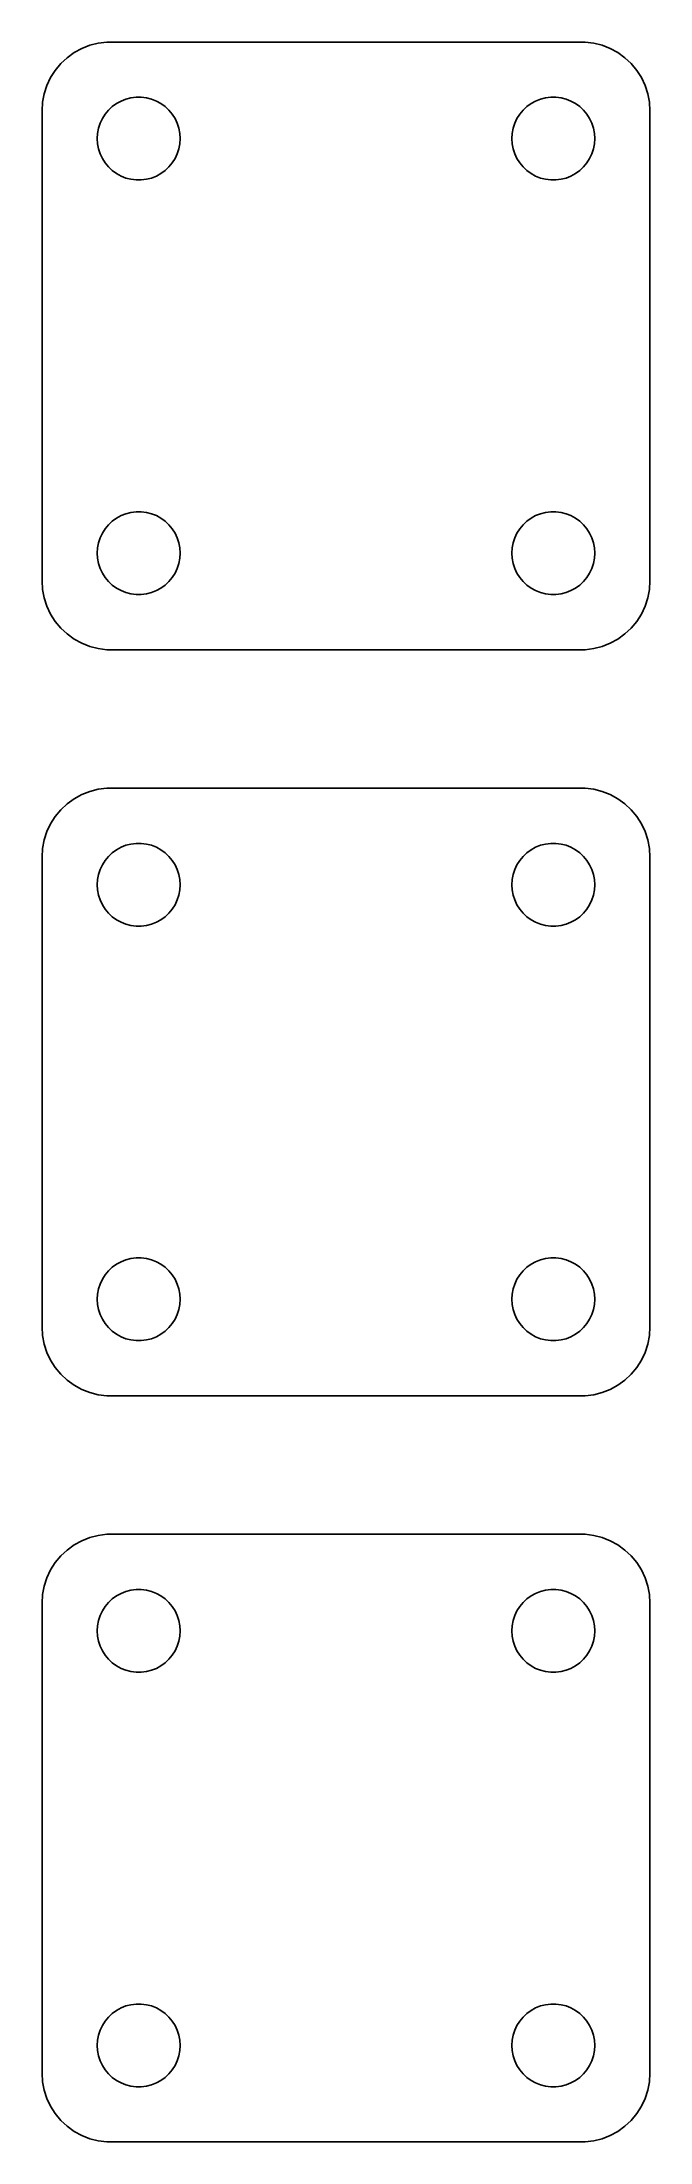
# Model space of a CAD drawing. Header units: metres. Extents: x -22 to 22, y 86 to 238.
import ezdxf

# ---------------------------------------------------------------- set-up
doc = ezdxf.new("R2010")
doc.units = ezdxf.units.M

msp = doc.modelspace()

# ---------------------------------------------------------------- linework, layer by layer
for p, q in [((-19.6791, 237.222), (-20.1871, 236.853)), ((-19.1289, 237.524), (-19.6791, 237.222)), ((-18.5451, 237.755), (-19.1289, 237.524)), ((-17.9369, 237.911), (-18.5451, 237.755)), ((-17.3139, 237.99), (-17.9369, 237.911)), ((17.3139, 237.99), (-17.3139, 237.99)), ((17.9369, 237.911), (17.3139, 237.99)), ((18.5451, 237.755), (17.9369, 237.911)), ((19.1289, 237.524), (18.5451, 237.755)), ((19.6791, 237.222), (19.1289, 237.524)), ((20.1871, 236.853), (19.6791, 237.222)), ((-21.0451, 235.939), (-21.3815, 235.409)), ((-20.6448, 236.423), (-21.0451, 235.939)), ((-20.1871, 236.853), (-20.6448, 236.423)), ((20.6448, 236.423), (20.1871, 236.853)), ((21.0451, 235.939), (20.6448, 236.423)), ((21.3815, 235.409), (21.0451, 235.939)), ((-21.8429, 234.243), (-21.9606, 233.627)), ((-21.6489, 234.841), (-21.8429, 234.243)), ((-21.3815, 235.409), (-21.6489, 234.841)), ((21.6489, 234.841), (21.3815, 235.409)), ((21.8429, 234.243), (21.6489, 234.841)), ((21.9606, 233.627), (21.8429, 234.243)), ((-21.9606, 233.627), (-22, 233)), ((-22, 233), (-22, 199)), ((-17.6289, 232.445), (-17.427, 232.763)), ((-17.427, 232.763), (-17.1869, 233.054)), ((-17.1869, 233.054), (-16.9123, 233.312)), ((-16.9123, 233.312), (-16.6075, 233.533)), ((-16.6075, 233.533), (-16.2773, 233.714)), ((-16.2773, 233.714), (-15.927, 233.853)), ((-15.927, 233.853), (-15.5621, 233.947)), ((-15.5621, 233.947), (-15.1884, 233.994)), ((-15.1884, 233.994), (-14.8116, 233.994)), ((-14.8116, 233.994), (-14.4379, 233.947)), ((-14.4379, 233.947), (-14.0729, 233.853)), ((-14.0729, 233.853), (-13.7227, 233.714)), ((-13.7227, 233.714), (-13.3925, 233.533)), ((-13.3925, 233.533), (-13.0877, 233.312)), ((-13.0877, 233.312), (-12.8131, 233.054)), ((-12.8131, 233.054), (-12.5729, 232.763)), ((-12.5729, 232.763), (-12.3711, 232.445)), ((12.3711, 232.445), (12.5729, 232.763)), ((12.5729, 232.763), (12.8131, 233.054)), ((12.8131, 233.054), (13.0877, 233.312)), ((13.0877, 233.312), (13.3925, 233.533)), ((13.3925, 233.533), (13.7227, 233.714)), ((13.7227, 233.714), (14.0729, 233.853)), ((14.0729, 233.853), (14.4379, 233.947)), ((14.4379, 233.947), (14.8116, 233.994)), ((14.8116, 233.994), (15.1884, 233.994)), ((15.1884, 233.994), (15.5621, 233.947)), ((15.5621, 233.947), (15.927, 233.853)), ((15.927, 233.853), (16.2773, 233.714)), ((16.2773, 233.714), (16.6075, 233.533)), ((16.6075, 233.533), (16.9123, 233.312)), ((16.9123, 233.312), (17.1869, 233.054)), ((17.1869, 233.054), (17.427, 232.763)), ((17.427, 232.763), (17.6289, 232.445)), ((22, 233), (21.9606, 233.627)), ((22, 199), (22, 233)), ((-18, 231), (-17.9763, 231.376)), ((-17.9763, 231.376), (-17.9057, 231.746)), ((-17.9057, 231.746), (-17.7893, 232.104)), ((-17.7893, 232.104), (-17.6289, 232.445)), ((-12.3711, 232.445), (-12.2107, 232.104)), ((-12.2107, 232.104), (-12.0942, 231.746)), ((-12.0942, 231.746), (-12.0237, 231.376)), ((-12.0237, 231.376), (-12, 231)), ((12, 231), (12.0237, 231.376)), ((12.0237, 231.376), (12.0942, 231.746)), ((12.0942, 231.746), (12.2107, 232.104)), ((12.2107, 232.104), (12.3711, 232.445)), ((17.6289, 232.445), (17.7893, 232.104)), ((17.7893, 232.104), (17.9057, 231.746)), ((17.9057, 231.746), (17.9763, 231.376)), ((17.9763, 231.376), (18, 231)), ((-17.9763, 230.624), (-18, 231)), ((-17.9057, 230.254), (-17.9763, 230.624)), ((-17.7893, 229.896), (-17.9057, 230.254)), ((-17.6289, 229.555), (-17.7893, 229.896)), ((-17.427, 229.237), (-17.6289, 229.555)), ((-12.3711, 229.555), (-12.5729, 229.237)), ((-12.2107, 229.896), (-12.3711, 229.555)), ((-12.0942, 230.254), (-12.2107, 229.896)), ((-12.0237, 230.624), (-12.0942, 230.254)), ((-12, 231), (-12.0237, 230.624)), ((12.0237, 230.624), (12, 231)), ((12.0942, 230.254), (12.0237, 230.624)), ((12.2107, 229.896), (12.0942, 230.254)), ((12.3711, 229.555), (12.2107, 229.896)), ((12.5729, 229.237), (12.3711, 229.555)), ((17.6289, 229.555), (17.427, 229.237)), ((17.7893, 229.896), (17.6289, 229.555)), ((17.9057, 230.254), (17.7893, 229.896)), ((17.9763, 230.624), (17.9057, 230.254)), ((18, 231), (17.9763, 230.624)), ((-17.1869, 228.946), (-17.427, 229.237)), ((-16.9123, 228.688), (-17.1869, 228.946)), ((-16.6075, 228.467), (-16.9123, 228.688)), ((-16.2773, 228.286), (-16.6075, 228.467)), ((-15.927, 228.147), (-16.2773, 228.286)), ((-15.5621, 228.053), (-15.927, 228.147)), ((-15.1884, 228.006), (-15.5621, 228.053)), ((-14.8116, 228.006), (-15.1884, 228.006)), ((-14.4379, 228.053), (-14.8116, 228.006)), ((-14.0729, 228.147), (-14.4379, 228.053)), ((-13.7227, 228.286), (-14.0729, 228.147)), ((-13.3925, 228.467), (-13.7227, 228.286)), ((-13.0877, 228.688), (-13.3925, 228.467)), ((-12.8131, 228.946), (-13.0877, 228.688)), ((-12.5729, 229.237), (-12.8131, 228.946)), ((12.8131, 228.946), (12.5729, 229.237)), ((13.0877, 228.688), (12.8131, 228.946)), ((13.3925, 228.467), (13.0877, 228.688)), ((13.7227, 228.286), (13.3925, 228.467)), ((14.0729, 228.147), (13.7227, 228.286)), ((14.4379, 228.053), (14.0729, 228.147)), ((14.8116, 228.006), (14.4379, 228.053)), ((15.1884, 228.006), (14.8116, 228.006)), ((15.5621, 228.053), (15.1884, 228.006)), ((15.927, 228.147), (15.5621, 228.053)), ((16.2773, 228.286), (15.927, 228.147)), ((16.6075, 228.467), (16.2773, 228.286)), ((16.9123, 228.688), (16.6075, 228.467)), ((17.1869, 228.946), (16.9123, 228.688)), ((17.427, 229.237), (17.1869, 228.946)), ((-16.6075, 203.533), (-16.2773, 203.714)), ((-16.2773, 203.714), (-15.927, 203.853)), ((-15.927, 203.853), (-15.5621, 203.947)), ((-15.5621, 203.947), (-15.1884, 203.994)), ((-15.1884, 203.994), (-14.8116, 203.994)), ((-14.8116, 203.994), (-14.4379, 203.947)), ((-14.4379, 203.947), (-14.0729, 203.853)), ((-14.0729, 203.853), (-13.7227, 203.714)), ((-13.7227, 203.714), (-13.3925, 203.533)), ((13.3925, 203.533), (13.7227, 203.714)), ((13.7227, 203.714), (14.0729, 203.853)), ((14.0729, 203.853), (14.4379, 203.947)), ((14.4379, 203.947), (14.8116, 203.994)), ((14.8116, 203.994), (15.1884, 203.994)), ((15.1884, 203.994), (15.5621, 203.947)), ((15.5621, 203.947), (15.927, 203.853)), ((15.927, 203.853), (16.2773, 203.714)), ((16.2773, 203.714), (16.6075, 203.533)), ((-17.7893, 202.104), (-17.6289, 202.445)), ((-17.6289, 202.445), (-17.427, 202.763)), ((-17.427, 202.763), (-17.1869, 203.054)), ((-17.1869, 203.054), (-16.9123, 203.312)), ((-16.9123, 203.312), (-16.6075, 203.533)), ((-13.3925, 203.533), (-13.0877, 203.312)), ((-13.0877, 203.312), (-12.8131, 203.054)), ((-12.8131, 203.054), (-12.5729, 202.763)), ((-12.5729, 202.763), (-12.3711, 202.445)), ((-12.3711, 202.445), (-12.2107, 202.104)), ((12.2107, 202.104), (12.3711, 202.445)), ((12.3711, 202.445), (12.5729, 202.763)), ((12.5729, 202.763), (12.8131, 203.054)), ((12.8131, 203.054), (13.0877, 203.312)), ((13.0877, 203.312), (13.3925, 203.533)), ((16.6075, 203.533), (16.9123, 203.312)), ((16.9123, 203.312), (17.1869, 203.054)), ((17.1869, 203.054), (17.427, 202.763)), ((17.427, 202.763), (17.6289, 202.445)), ((17.6289, 202.445), (17.7893, 202.104)), ((-18, 201), (-17.9763, 201.376)), ((-17.9763, 200.624), (-18, 201)), ((-17.9763, 201.376), (-17.9057, 201.746)), ((-17.9057, 200.254), (-17.9763, 200.624)), ((-17.9057, 201.746), (-17.7893, 202.104)), ((-12.2107, 202.104), (-12.0942, 201.746)), ((-12.0942, 201.746), (-12.0237, 201.376)), ((-12.0237, 200.624), (-12.0942, 200.254)), ((-12.0237, 201.376), (-12, 201)), ((-12, 201), (-12.0237, 200.624)), ((12, 201), (12.0237, 201.376)), ((12.0237, 200.624), (12, 201)), ((12.0237, 201.376), (12.0942, 201.746)), ((12.0942, 200.254), (12.0237, 200.624)), ((12.0942, 201.746), (12.2107, 202.104)), ((17.7893, 202.104), (17.9057, 201.746)), ((17.9057, 201.746), (17.9763, 201.376)), ((17.9763, 200.624), (17.9057, 200.254)), ((17.9763, 201.376), (18, 201)), ((18, 201), (17.9763, 200.624)), ((-17.7893, 199.896), (-17.9057, 200.254)), ((-17.6289, 199.555), (-17.7893, 199.896)), ((-17.427, 199.237), (-17.6289, 199.555)), ((-17.1869, 198.946), (-17.427, 199.237)), ((-12.5729, 199.237), (-12.8131, 198.946)), ((-12.3711, 199.555), (-12.5729, 199.237)), ((-12.2107, 199.896), (-12.3711, 199.555)), ((-12.0942, 200.254), (-12.2107, 199.896)), ((12.2107, 199.896), (12.0942, 200.254)), ((12.3711, 199.555), (12.2107, 199.896)), ((12.5729, 199.237), (12.3711, 199.555)), ((12.8131, 198.946), (12.5729, 199.237)), ((17.427, 199.237), (17.1869, 198.946)), ((17.6289, 199.555), (17.427, 199.237)), ((17.7893, 199.896), (17.6289, 199.555)), ((17.9057, 200.254), (17.7893, 199.896)), ((-22, 199), (-21.9606, 198.373)), ((-21.9606, 198.373), (-21.8429, 197.757)), ((-21.8429, 197.757), (-21.6489, 197.159)), ((-16.9123, 198.688), (-17.1869, 198.946)), ((-16.6075, 198.467), (-16.9123, 198.688)), ((-16.2773, 198.286), (-16.6075, 198.467)), ((-15.927, 198.147), (-16.2773, 198.286)), ((-15.5621, 198.053), (-15.927, 198.147)), ((-15.1884, 198.006), (-15.5621, 198.053)), ((-14.8116, 198.006), (-15.1884, 198.006)), ((-14.4379, 198.053), (-14.8116, 198.006)), ((-14.0729, 198.147), (-14.4379, 198.053)), ((-13.7227, 198.286), (-14.0729, 198.147)), ((-13.3925, 198.467), (-13.7227, 198.286)), ((-13.0877, 198.688), (-13.3925, 198.467)), ((-12.8131, 198.946), (-13.0877, 198.688)), ((13.0877, 198.688), (12.8131, 198.946)), ((13.3925, 198.467), (13.0877, 198.688)), ((13.7227, 198.286), (13.3925, 198.467)), ((14.0729, 198.147), (13.7227, 198.286)), ((14.4379, 198.053), (14.0729, 198.147)), ((14.8116, 198.006), (14.4379, 198.053)), ((15.1884, 198.006), (14.8116, 198.006)), ((15.5621, 198.053), (15.1884, 198.006)), ((15.927, 198.147), (15.5621, 198.053)), ((16.2773, 198.286), (15.927, 198.147)), ((16.6075, 198.467), (16.2773, 198.286)), ((16.9123, 198.688), (16.6075, 198.467)), ((17.1869, 198.946), (16.9123, 198.688)), ((21.6489, 197.159), (21.8429, 197.757)), ((21.8429, 197.757), (21.9606, 198.373)), ((21.9606, 198.373), (22, 199)), ((-21.6489, 197.159), (-21.3815, 196.591)), ((-21.3815, 196.591), (-21.0451, 196.061)), ((-21.0451, 196.061), (-20.6448, 195.577)), ((20.6448, 195.577), (21.0451, 196.061)), ((21.0451, 196.061), (21.3815, 196.591)), ((21.3815, 196.591), (21.6489, 197.159)), ((-20.6448, 195.577), (-20.1871, 195.147)), ((-20.1871, 195.147), (-19.6791, 194.778)), ((-19.6791, 194.778), (-19.1289, 194.476)), ((19.1289, 194.476), (19.6791, 194.778)), ((19.6791, 194.778), (20.1871, 195.147)), ((20.1871, 195.147), (20.6448, 195.577)), ((-19.1289, 194.476), (-18.5451, 194.245)), ((-18.5451, 194.245), (-17.9369, 194.089)), ((-17.9369, 194.089), (-17.3139, 194.01)), ((-17.3139, 194.01), (17.3139, 194.01)), ((17.3139, 194.01), (17.9369, 194.089)), ((17.9369, 194.089), (18.5451, 194.245)), ((18.5451, 194.245), (19.1289, 194.476)), ((-17.9369, 183.911), (-18.5451, 183.755)), ((-17.3139, 183.99), (-17.9369, 183.911)), ((17.3139, 183.99), (-17.3139, 183.99)), ((17.9369, 183.911), (17.3139, 183.99)), ((18.5451, 183.755), (17.9369, 183.911)), ((-20.6448, 182.423), (-21.0451, 181.939)), ((-20.1871, 182.853), (-20.6448, 182.423)), ((-19.6791, 183.222), (-20.1871, 182.853)), ((-19.1289, 183.524), (-19.6791, 183.222)), ((-18.5451, 183.755), (-19.1289, 183.524)), ((19.1289, 183.524), (18.5451, 183.755)), ((19.6791, 183.222), (19.1289, 183.524)), ((20.1871, 182.853), (19.6791, 183.222)), ((20.6448, 182.423), (20.1871, 182.853)), ((21.0451, 181.939), (20.6448, 182.423)), ((-21.3815, 181.409), (-21.6489, 180.841)), ((-21.0451, 181.939), (-21.3815, 181.409)), ((21.3815, 181.409), (21.0451, 181.939)), ((21.6489, 180.841), (21.3815, 181.409)), ((-21.9606, 179.627), (-22, 179)), ((-21.8429, 180.243), (-21.9606, 179.627)), ((-21.6489, 180.841), (-21.8429, 180.243)), ((-16.9123, 179.312), (-16.6075, 179.533)), ((-16.6075, 179.533), (-16.2773, 179.714)), ((-16.2773, 179.714), (-15.927, 179.853)), ((-15.927, 179.853), (-15.5621, 179.947)), ((-15.5621, 179.947), (-15.1884, 179.994)), ((-15.1884, 179.994), (-14.8116, 179.994)), ((-14.8116, 179.994), (-14.4379, 179.947)), ((-14.4379, 179.947), (-14.0729, 179.853)), ((-14.0729, 179.853), (-13.7227, 179.714)), ((-13.7227, 179.714), (-13.3925, 179.533)), ((-13.3925, 179.533), (-13.0877, 179.312)), ((13.0877, 179.312), (13.3925, 179.533)), ((13.3925, 179.533), (13.7227, 179.714)), ((13.7227, 179.714), (14.0729, 179.853)), ((14.0729, 179.853), (14.4379, 179.947)), ((14.4379, 179.947), (14.8116, 179.994)), ((14.8116, 179.994), (15.1884, 179.994)), ((15.1884, 179.994), (15.5621, 179.947)), ((15.5621, 179.947), (15.927, 179.853)), ((15.927, 179.853), (16.2773, 179.714)), ((16.2773, 179.714), (16.6075, 179.533)), ((16.6075, 179.533), (16.9123, 179.312)), ((21.8429, 180.243), (21.6489, 180.841)), ((21.9606, 179.627), (21.8429, 180.243)), ((22, 179), (21.9606, 179.627)), ((-22, 179), (-22, 145)), ((-17.9057, 177.746), (-17.7893, 178.104)), ((-17.7893, 178.104), (-17.6289, 178.445)), ((-17.6289, 178.445), (-17.427, 178.763)), ((-17.427, 178.763), (-17.1869, 179.054)), ((-17.1869, 179.054), (-16.9123, 179.312)), ((-13.0877, 179.312), (-12.8131, 179.054)), ((-12.8131, 179.054), (-12.5729, 178.763)), ((-12.5729, 178.763), (-12.3711, 178.445)), ((-12.3711, 178.445), (-12.2107, 178.104)), ((-12.2107, 178.104), (-12.0942, 177.746)), ((12.0942, 177.746), (12.2107, 178.104)), ((12.2107, 178.104), (12.3711, 178.445)), ((12.3711, 178.445), (12.5729, 178.763)), ((12.5729, 178.763), (12.8131, 179.054)), ((12.8131, 179.054), (13.0877, 179.312)), ((16.9123, 179.312), (17.1869, 179.054)), ((17.1869, 179.054), (17.427, 178.763)), ((17.427, 178.763), (17.6289, 178.445)), ((17.6289, 178.445), (17.7893, 178.104)), ((17.7893, 178.104), (17.9057, 177.746)), ((22, 145), (22, 179)), ((-18, 177), (-17.9763, 177.376)), ((-17.9763, 176.624), (-18, 177)), ((-17.9763, 177.376), (-17.9057, 177.746)), ((-17.9057, 176.254), (-17.9763, 176.624)), ((-12.0942, 177.746), (-12.0237, 177.376)), ((-12.0237, 176.624), (-12.0942, 176.254)), ((-12.0237, 177.376), (-12, 177)), ((-12, 177), (-12.0237, 176.624)), ((12, 177), (12.0237, 177.376)), ((12.0237, 176.624), (12, 177)), ((12.0237, 177.376), (12.0942, 177.746)), ((12.0942, 176.254), (12.0237, 176.624)), ((17.9057, 177.746), (17.9763, 177.376)), ((17.9763, 176.624), (17.9057, 176.254)), ((17.9763, 177.376), (18, 177)), ((18, 177), (17.9763, 176.624)), ((-17.7893, 175.896), (-17.9057, 176.254)), ((-17.6289, 175.555), (-17.7893, 175.896)), ((-17.427, 175.237), (-17.6289, 175.555)), ((-17.1869, 174.946), (-17.427, 175.237)), ((-16.9123, 174.688), (-17.1869, 174.946)), ((-12.8131, 174.946), (-13.0877, 174.688)), ((-12.5729, 175.237), (-12.8131, 174.946)), ((-12.3711, 175.555), (-12.5729, 175.237)), ((-12.2107, 175.896), (-12.3711, 175.555)), ((-12.0942, 176.254), (-12.2107, 175.896)), ((12.2107, 175.896), (12.0942, 176.254)), ((12.3711, 175.555), (12.2107, 175.896)), ((12.5729, 175.237), (12.3711, 175.555)), ((12.8131, 174.946), (12.5729, 175.237)), ((13.0877, 174.688), (12.8131, 174.946)), ((17.1869, 174.946), (16.9123, 174.688)), ((17.427, 175.237), (17.1869, 174.946)), ((17.6289, 175.555), (17.427, 175.237)), ((17.7893, 175.896), (17.6289, 175.555)), ((17.9057, 176.254), (17.7893, 175.896)), ((-16.6075, 174.467), (-16.9123, 174.688)), ((-16.2773, 174.286), (-16.6075, 174.467)), ((-15.927, 174.147), (-16.2773, 174.286)), ((-15.5621, 174.053), (-15.927, 174.147)), ((-15.1884, 174.006), (-15.5621, 174.053)), ((-14.8116, 174.006), (-15.1884, 174.006)), ((-14.4379, 174.053), (-14.8116, 174.006)), ((-14.0729, 174.147), (-14.4379, 174.053)), ((-13.7227, 174.286), (-14.0729, 174.147)), ((-13.3925, 174.467), (-13.7227, 174.286)), ((-13.0877, 174.688), (-13.3925, 174.467)), ((13.3925, 174.467), (13.0877, 174.688)), ((13.7227, 174.286), (13.3925, 174.467)), ((14.0729, 174.147), (13.7227, 174.286)), ((14.4379, 174.053), (14.0729, 174.147)), ((14.8116, 174.006), (14.4379, 174.053)), ((15.1884, 174.006), (14.8116, 174.006)), ((15.5621, 174.053), (15.1884, 174.006)), ((15.927, 174.147), (15.5621, 174.053)), ((16.2773, 174.286), (15.927, 174.147)), ((16.6075, 174.467), (16.2773, 174.286)), ((16.9123, 174.688), (16.6075, 174.467)), ((-17.427, 148.763), (-17.1869, 149.054)), ((-17.1869, 149.054), (-16.9123, 149.312)), ((-16.9123, 149.312), (-16.6075, 149.533)), ((-16.6075, 149.533), (-16.2773, 149.714)), ((-16.2773, 149.714), (-15.927, 149.853)), ((-15.927, 149.853), (-15.5621, 149.947)), ((-15.5621, 149.947), (-15.1884, 149.994)), ((-15.1884, 149.994), (-14.8116, 149.994)), ((-14.8116, 149.994), (-14.4379, 149.947)), ((-14.4379, 149.947), (-14.0729, 149.853)), ((-14.0729, 149.853), (-13.7227, 149.714)), ((-13.7227, 149.714), (-13.3925, 149.533)), ((-13.3925, 149.533), (-13.0877, 149.312)), ((-13.0877, 149.312), (-12.8131, 149.054)), ((-12.8131, 149.054), (-12.5729, 148.763)), ((12.5729, 148.763), (12.8131, 149.054)), ((12.8131, 149.054), (13.0877, 149.312)), ((13.0877, 149.312), (13.3925, 149.533)), ((13.3925, 149.533), (13.7227, 149.714)), ((13.7227, 149.714), (14.0729, 149.853)), ((14.0729, 149.853), (14.4379, 149.947)), ((14.4379, 149.947), (14.8116, 149.994)), ((14.8116, 149.994), (15.1884, 149.994)), ((15.1884, 149.994), (15.5621, 149.947)), ((15.5621, 149.947), (15.927, 149.853)), ((15.927, 149.853), (16.2773, 149.714)), ((16.2773, 149.714), (16.6075, 149.533)), ((16.6075, 149.533), (16.9123, 149.312)), ((16.9123, 149.312), (17.1869, 149.054)), ((17.1869, 149.054), (17.427, 148.763)), ((-17.9763, 147.376), (-17.9057, 147.746)), ((-17.9057, 147.746), (-17.7893, 148.104)), ((-17.7893, 148.104), (-17.6289, 148.445)), ((-17.6289, 148.445), (-17.427, 148.763)), ((-12.5729, 148.763), (-12.3711, 148.445)), ((-12.3711, 148.445), (-12.2107, 148.104)), ((-12.2107, 148.104), (-12.0942, 147.746)), ((-12.0942, 147.746), (-12.0237, 147.376)), ((12.0237, 147.376), (12.0942, 147.746)), ((12.0942, 147.746), (12.2107, 148.104)), ((12.2107, 148.104), (12.3711, 148.445)), ((12.3711, 148.445), (12.5729, 148.763)), ((17.427, 148.763), (17.6289, 148.445)), ((17.6289, 148.445), (17.7893, 148.104)), ((17.7893, 148.104), (17.9057, 147.746)), ((17.9057, 147.746), (17.9763, 147.376)), ((-18, 147), (-17.9763, 147.376)), ((-17.9763, 146.624), (-18, 147)), ((-17.9057, 146.254), (-17.9763, 146.624)), ((-17.7893, 145.896), (-17.9057, 146.254)), ((-12.0942, 146.254), (-12.2107, 145.896)), ((-12.0237, 146.624), (-12.0942, 146.254)), ((-12.0237, 147.376), (-12, 147)), ((-12, 147), (-12.0237, 146.624)), ((12, 147), (12.0237, 147.376)), ((12.0237, 146.624), (12, 147)), ((12.0942, 146.254), (12.0237, 146.624)), ((12.2107, 145.896), (12.0942, 146.254)), ((17.9057, 146.254), (17.7893, 145.896)), ((17.9763, 146.624), (17.9057, 146.254)), ((17.9763, 147.376), (18, 147)), ((18, 147), (17.9763, 146.624)), ((-22, 145), (-21.9606, 144.373)), ((-17.6289, 145.555), (-17.7893, 145.896)), ((-17.427, 145.237), (-17.6289, 145.555)), ((-17.1869, 144.946), (-17.427, 145.237)), ((-16.9123, 144.688), (-17.1869, 144.946)), ((-16.6075, 144.467), (-16.9123, 144.688)), ((-16.2773, 144.286), (-16.6075, 144.467)), ((-13.3925, 144.467), (-13.7227, 144.286)), ((-13.0877, 144.688), (-13.3925, 144.467)), ((-12.8131, 144.946), (-13.0877, 144.688)), ((-12.5729, 145.237), (-12.8131, 144.946)), ((-12.3711, 145.555), (-12.5729, 145.237)), ((-12.2107, 145.896), (-12.3711, 145.555)), ((12.3711, 145.555), (12.2107, 145.896)), ((12.5729, 145.237), (12.3711, 145.555)), ((12.8131, 144.946), (12.5729, 145.237)), ((13.0877, 144.688), (12.8131, 144.946)), ((13.3925, 144.467), (13.0877, 144.688)), ((13.7227, 144.286), (13.3925, 144.467)), ((16.6075, 144.467), (16.2773, 144.286)), ((16.9123, 144.688), (16.6075, 144.467)), ((17.1869, 144.946), (16.9123, 144.688)), ((17.427, 145.237), (17.1869, 144.946)), ((17.6289, 145.555), (17.427, 145.237)), ((17.7893, 145.896), (17.6289, 145.555)), ((21.9606, 144.373), (22, 145)), ((-21.9606, 144.373), (-21.8429, 143.757)), ((-21.8429, 143.757), (-21.6489, 143.159)), ((-21.6489, 143.159), (-21.3815, 142.591)), ((-15.927, 144.147), (-16.2773, 144.286)), ((-15.5621, 144.053), (-15.927, 144.147)), ((-15.1884, 144.006), (-15.5621, 144.053)), ((-14.8116, 144.006), (-15.1884, 144.006)), ((-14.4379, 144.053), (-14.8116, 144.006)), ((-14.0729, 144.147), (-14.4379, 144.053)), ((-13.7227, 144.286), (-14.0729, 144.147)), ((14.0729, 144.147), (13.7227, 144.286)), ((14.4379, 144.053), (14.0729, 144.147)), ((14.8116, 144.006), (14.4379, 144.053)), ((15.1884, 144.006), (14.8116, 144.006)), ((15.5621, 144.053), (15.1884, 144.006)), ((15.927, 144.147), (15.5621, 144.053)), ((16.2773, 144.286), (15.927, 144.147)), ((21.3815, 142.591), (21.6489, 143.159)), ((21.6489, 143.159), (21.8429, 143.757)), ((21.8429, 143.757), (21.9606, 144.373)), ((-21.3815, 142.591), (-21.0451, 142.061)), ((-21.0451, 142.061), (-20.6448, 141.577)), ((-20.6448, 141.577), (-20.1871, 141.147)), ((20.1871, 141.147), (20.6448, 141.577)), ((20.6448, 141.577), (21.0451, 142.061)), ((21.0451, 142.061), (21.3815, 142.591)), ((-20.1871, 141.147), (-19.6791, 140.778)), ((-19.6791, 140.778), (-19.1289, 140.476)), ((-19.1289, 140.476), (-18.5451, 140.245)), ((-18.5451, 140.245), (-17.9369, 140.089)), ((-17.9369, 140.089), (-17.3139, 140.01)), ((-17.3139, 140.01), (17.3139, 140.01)), ((17.3139, 140.01), (17.9369, 140.089)), ((17.9369, 140.089), (18.5451, 140.245)), ((18.5451, 140.245), (19.1289, 140.476)), ((19.1289, 140.476), (19.6791, 140.778)), ((19.6791, 140.778), (20.1871, 141.147)), ((-19.6791, 129.222), (-20.1871, 128.853)), ((-19.1289, 129.524), (-19.6791, 129.222)), ((-18.5451, 129.755), (-19.1289, 129.524)), ((-17.9369, 129.911), (-18.5451, 129.755)), ((-17.3139, 129.99), (-17.9369, 129.911)), ((17.3139, 129.99), (-17.3139, 129.99)), ((17.9369, 129.911), (17.3139, 129.99)), ((18.5451, 129.755), (17.9369, 129.911)), ((19.1289, 129.524), (18.5451, 129.755)), ((19.6791, 129.222), (19.1289, 129.524)), ((20.1871, 128.853), (19.6791, 129.222)), ((-21.0451, 127.939), (-21.3815, 127.409)), ((-20.6448, 128.423), (-21.0451, 127.939)), ((-20.1871, 128.853), (-20.6448, 128.423)), ((20.6448, 128.423), (20.1871, 128.853)), ((21.0451, 127.939), (20.6448, 128.423)), ((21.3815, 127.409), (21.0451, 127.939)), ((-21.8429, 126.243), (-21.9606, 125.627)), ((-21.6489, 126.841), (-21.8429, 126.243)), ((-21.3815, 127.409), (-21.6489, 126.841)), ((21.6489, 126.841), (21.3815, 127.409)), ((21.8429, 126.243), (21.6489, 126.841)), ((21.9606, 125.627), (21.8429, 126.243)), ((-21.9606, 125.627), (-22, 125)), ((-22, 125), (-22, 91)), ((-17.6289, 124.445), (-17.427, 124.763)), ((-17.427, 124.763), (-17.1869, 125.054)), ((-17.1869, 125.054), (-16.9123, 125.312)), ((-16.9123, 125.312), (-16.6075, 125.533)), ((-16.6075, 125.533), (-16.2773, 125.714)), ((-16.2773, 125.714), (-15.927, 125.853)), ((-15.927, 125.853), (-15.5621, 125.947)), ((-15.5621, 125.947), (-15.1884, 125.994)), ((-15.1884, 125.994), (-14.8116, 125.994)), ((-14.8116, 125.994), (-14.4379, 125.947)), ((-14.4379, 125.947), (-14.0729, 125.853)), ((-14.0729, 125.853), (-13.7227, 125.714)), ((-13.7227, 125.714), (-13.3925, 125.533)), ((-13.3925, 125.533), (-13.0877, 125.312)), ((-13.0877, 125.312), (-12.8131, 125.054)), ((-12.8131, 125.054), (-12.5729, 124.763)), ((-12.5729, 124.763), (-12.3711, 124.445)), ((12.3711, 124.445), (12.5729, 124.763)), ((12.5729, 124.763), (12.8131, 125.054)), ((12.8131, 125.054), (13.0877, 125.312)), ((13.0877, 125.312), (13.3925, 125.533)), ((13.3925, 125.533), (13.7227, 125.714)), ((13.7227, 125.714), (14.0729, 125.853)), ((14.0729, 125.853), (14.4379, 125.947)), ((14.4379, 125.947), (14.8116, 125.994)), ((14.8116, 125.994), (15.1884, 125.994)), ((15.1884, 125.994), (15.5621, 125.947)), ((15.5621, 125.947), (15.927, 125.853)), ((15.927, 125.853), (16.2773, 125.714)), ((16.2773, 125.714), (16.6075, 125.533)), ((16.6075, 125.533), (16.9123, 125.312)), ((16.9123, 125.312), (17.1869, 125.054)), ((17.1869, 125.054), (17.427, 124.763)), ((17.427, 124.763), (17.6289, 124.445)), ((22, 125), (21.9606, 125.627)), ((22, 91), (22, 125)), ((-18, 123), (-17.9763, 123.376)), ((-17.9763, 123.376), (-17.9057, 123.746)), ((-17.9057, 123.746), (-17.7893, 124.104)), ((-17.7893, 124.104), (-17.6289, 124.445)), ((-12.3711, 124.445), (-12.2107, 124.104)), ((-12.2107, 124.104), (-12.0942, 123.746)), ((-12.0942, 123.746), (-12.0237, 123.376)), ((-12.0237, 123.376), (-12, 123)), ((12, 123), (12.0237, 123.376)), ((12.0237, 123.376), (12.0942, 123.746)), ((12.0942, 123.746), (12.2107, 124.104)), ((12.2107, 124.104), (12.3711, 124.445)), ((17.6289, 124.445), (17.7893, 124.104)), ((17.7893, 124.104), (17.9057, 123.746)), ((17.9057, 123.746), (17.9763, 123.376)), ((17.9763, 123.376), (18, 123)), ((-17.9763, 122.624), (-18, 123)), ((-17.9057, 122.254), (-17.9763, 122.624)), ((-17.7893, 121.896), (-17.9057, 122.254)), ((-17.6289, 121.555), (-17.7893, 121.896)), ((-12.2107, 121.896), (-12.3711, 121.555)), ((-12.0942, 122.254), (-12.2107, 121.896)), ((-12.0237, 122.624), (-12.0942, 122.254)), ((-12, 123), (-12.0237, 122.624)), ((12.0237, 122.624), (12, 123)), ((12.0942, 122.254), (12.0237, 122.624)), ((12.2107, 121.896), (12.0942, 122.254)), ((12.3711, 121.555), (12.2107, 121.896)), ((17.7893, 121.896), (17.6289, 121.555)), ((17.9057, 122.254), (17.7893, 121.896)), ((17.9763, 122.624), (17.9057, 122.254)), ((18, 123), (17.9763, 122.624)), ((-17.427, 121.237), (-17.6289, 121.555)), ((-17.1869, 120.946), (-17.427, 121.237)), ((-16.9123, 120.688), (-17.1869, 120.946)), ((-16.6075, 120.467), (-16.9123, 120.688)), ((-16.2773, 120.286), (-16.6075, 120.467)), ((-15.927, 120.147), (-16.2773, 120.286)), ((-15.5621, 120.053), (-15.927, 120.147)), ((-14.0729, 120.147), (-14.4379, 120.053)), ((-13.7227, 120.286), (-14.0729, 120.147)), ((-13.3925, 120.467), (-13.7227, 120.286)), ((-13.0877, 120.688), (-13.3925, 120.467)), ((-12.8131, 120.946), (-13.0877, 120.688)), ((-12.5729, 121.237), (-12.8131, 120.946)), ((-12.3711, 121.555), (-12.5729, 121.237)), ((12.5729, 121.237), (12.3711, 121.555)), ((12.8131, 120.946), (12.5729, 121.237)), ((13.0877, 120.688), (12.8131, 120.946)), ((13.3925, 120.467), (13.0877, 120.688)), ((13.7227, 120.286), (13.3925, 120.467)), ((14.0729, 120.147), (13.7227, 120.286)), ((14.4379, 120.053), (14.0729, 120.147)), ((15.927, 120.147), (15.5621, 120.053)), ((16.2773, 120.286), (15.927, 120.147)), ((16.6075, 120.467), (16.2773, 120.286)), ((16.9123, 120.688), (16.6075, 120.467)), ((17.1869, 120.946), (16.9123, 120.688)), ((17.427, 121.237), (17.1869, 120.946)), ((17.6289, 121.555), (17.427, 121.237)), ((-15.1884, 120.006), (-15.5621, 120.053)), ((-14.8116, 120.006), (-15.1884, 120.006)), ((-14.4379, 120.053), (-14.8116, 120.006)), ((14.8116, 120.006), (14.4379, 120.053)), ((15.1884, 120.006), (14.8116, 120.006)), ((15.5621, 120.053), (15.1884, 120.006)), ((-16.2773, 95.7145), (-15.927, 95.8532)), ((-15.927, 95.8532), (-15.5621, 95.9469)), ((-15.5621, 95.9469), (-15.1884, 95.9941)), ((-15.1884, 95.9941), (-14.8116, 95.9941)), ((-14.8116, 95.9941), (-14.4379, 95.9469)), ((-14.4379, 95.9469), (-14.0729, 95.8532)), ((-14.0729, 95.8532), (-13.7227, 95.7145)), ((13.7227, 95.7145), (14.0729, 95.8532)), ((14.0729, 95.8532), (14.4379, 95.9469)), ((14.4379, 95.9469), (14.8116, 95.9941)), ((14.8116, 95.9941), (15.1884, 95.9941)), ((15.1884, 95.9941), (15.5621, 95.9469)), ((15.5621, 95.9469), (15.927, 95.8532)), ((15.927, 95.8532), (16.2773, 95.7145)), ((-17.7893, 94.1044), (-17.6289, 94.4453)), ((-17.6289, 94.4453), (-17.427, 94.7634)), ((-17.427, 94.7634), (-17.1869, 95.0536)), ((-17.1869, 95.0536), (-16.9123, 95.3116)), ((-16.9123, 95.3116), (-16.6075, 95.533)), ((-16.6075, 95.533), (-16.2773, 95.7145)), ((-13.7227, 95.7145), (-13.3925, 95.533)), ((-13.3925, 95.533), (-13.0877, 95.3116)), ((-13.0877, 95.3116), (-12.8131, 95.0536)), ((-12.8131, 95.0536), (-12.5729, 94.7634)), ((-12.5729, 94.7634), (-12.3711, 94.4453)), ((-12.3711, 94.4453), (-12.2107, 94.1044)), ((12.2107, 94.1044), (12.3711, 94.4453)), ((12.3711, 94.4453), (12.5729, 94.7634)), ((12.5729, 94.7634), (12.8131, 95.0536)), ((12.8131, 95.0536), (13.0877, 95.3116)), ((13.0877, 95.3116), (13.3925, 95.533)), ((13.3925, 95.533), (13.7227, 95.7145)), ((16.2773, 95.7145), (16.6075, 95.533)), ((16.6075, 95.533), (16.9123, 95.3116)), ((16.9123, 95.3116), (17.1869, 95.0536)), ((17.1869, 95.0536), (17.427, 94.7634)), ((17.427, 94.7634), (17.6289, 94.4453)), ((17.6289, 94.4453), (17.7893, 94.1044)), ((-18, 93), (-17.9763, 93.376)), ((-17.9763, 92.624), (-18, 93)), ((-17.9763, 93.376), (-17.9057, 93.7461)), ((-17.9057, 93.7461), (-17.7893, 94.1044)), ((-12.2107, 94.1044), (-12.0942, 93.7461)), ((-12.0942, 93.7461), (-12.0237, 93.376)), ((-12.0237, 93.376), (-12, 93)), ((-12, 93), (-12.0237, 92.624)), ((12, 93), (12.0237, 93.376)), ((12.0237, 92.624), (12, 93)), ((12.0237, 93.376), (12.0942, 93.7461)), ((12.0942, 93.7461), (12.2107, 94.1044)), ((17.7893, 94.1044), (17.9057, 93.7461)), ((17.9057, 93.7461), (17.9763, 93.376)), ((17.9763, 93.376), (18, 93)), ((18, 93), (17.9763, 92.624)), ((-17.9057, 92.2539), (-17.9763, 92.624)), ((-17.7893, 91.8956), (-17.9057, 92.2539)), ((-17.6289, 91.5547), (-17.7893, 91.8956)), ((-17.427, 91.2366), (-17.6289, 91.5547)), ((-17.1869, 90.9464), (-17.427, 91.2366)), ((-12.5729, 91.2366), (-12.8131, 90.9464)), ((-12.3711, 91.5547), (-12.5729, 91.2366)), ((-12.2107, 91.8956), (-12.3711, 91.5547)), ((-12.0942, 92.2539), (-12.2107, 91.8956)), ((-12.0237, 92.624), (-12.0942, 92.2539)), ((12.0942, 92.2539), (12.0237, 92.624)), ((12.2107, 91.8956), (12.0942, 92.2539)), ((12.3711, 91.5547), (12.2107, 91.8956)), ((12.5729, 91.2366), (12.3711, 91.5547)), ((12.8131, 90.9464), (12.5729, 91.2366)), ((17.427, 91.2366), (17.1869, 90.9464)), ((17.6289, 91.5547), (17.427, 91.2366)), ((17.7893, 91.8956), (17.6289, 91.5547)), ((17.9057, 92.2539), (17.7893, 91.8956)), ((17.9763, 92.624), (17.9057, 92.2539)), ((-22, 91), (-21.9606, 90.3733)), ((-21.9606, 90.3733), (-21.8429, 89.7566)), ((-21.8429, 89.7566), (-21.6489, 89.1594)), ((-16.9123, 90.6885), (-17.1869, 90.9464)), ((-16.6075, 90.467), (-16.9123, 90.6885)), ((-16.2773, 90.2855), (-16.6075, 90.467)), ((-15.927, 90.1468), (-16.2773, 90.2855)), ((-15.5621, 90.0531), (-15.927, 90.1468)), ((-15.1884, 90.0059), (-15.5621, 90.0531)), ((-14.8116, 90.0059), (-15.1884, 90.0059)), ((-14.4379, 90.0531), (-14.8116, 90.0059)), ((-14.0729, 90.1468), (-14.4379, 90.0531)), ((-13.7227, 90.2855), (-14.0729, 90.1468)), ((-13.3925, 90.467), (-13.7227, 90.2855)), ((-13.0877, 90.6885), (-13.3925, 90.467)), ((-12.8131, 90.9464), (-13.0877, 90.6885)), ((13.0877, 90.6885), (12.8131, 90.9464)), ((13.3925, 90.467), (13.0877, 90.6885)), ((13.7227, 90.2855), (13.3925, 90.467)), ((14.0729, 90.1468), (13.7227, 90.2855)), ((14.4379, 90.0531), (14.0729, 90.1468)), ((14.8116, 90.0059), (14.4379, 90.0531)), ((15.1884, 90.0059), (14.8116, 90.0059)), ((15.5621, 90.0531), (15.1884, 90.0059)), ((15.927, 90.1468), (15.5621, 90.0531)), ((16.2773, 90.2855), (15.927, 90.1468)), ((16.6075, 90.467), (16.2773, 90.2855)), ((16.9123, 90.6885), (16.6075, 90.467)), ((17.1869, 90.9464), (16.9123, 90.6885)), ((21.6489, 89.1594), (21.8429, 89.7566)), ((21.8429, 89.7566), (21.9606, 90.3733)), ((21.9606, 90.3733), (22, 91)), ((-21.6489, 89.1594), (-21.3815, 88.5912)), ((-21.3815, 88.5912), (-21.0451, 88.0611)), ((21.0451, 88.0611), (21.3815, 88.5912)), ((21.3815, 88.5912), (21.6489, 89.1594)), ((-21.0451, 88.0611), (-20.6448, 87.5773)), ((-20.6448, 87.5773), (-20.1871, 87.1474)), ((-20.1871, 87.1474), (-19.6791, 86.7784)), ((-19.6791, 86.7784), (-19.1289, 86.4759)), ((19.1289, 86.4759), (19.6791, 86.7784)), ((19.6791, 86.7784), (20.1871, 87.1474)), ((20.1871, 87.1474), (20.6448, 87.5773)), ((20.6448, 87.5773), (21.0451, 88.0611)), ((-19.1289, 86.4759), (-18.5451, 86.2447)), ((-18.5451, 86.2447), (-17.9369, 86.0886)), ((-17.9369, 86.0886), (-17.3139, 86.0099)), ((-17.3139, 86.0099), (17.3139, 86.0099)), ((17.3139, 86.0099), (17.9369, 86.0886)), ((17.9369, 86.0886), (18.5451, 86.2447)), ((18.5451, 86.2447), (19.1289, 86.4759))]:
    msp.add_line(p, q)

doc.saveas('drawing.dxf')
